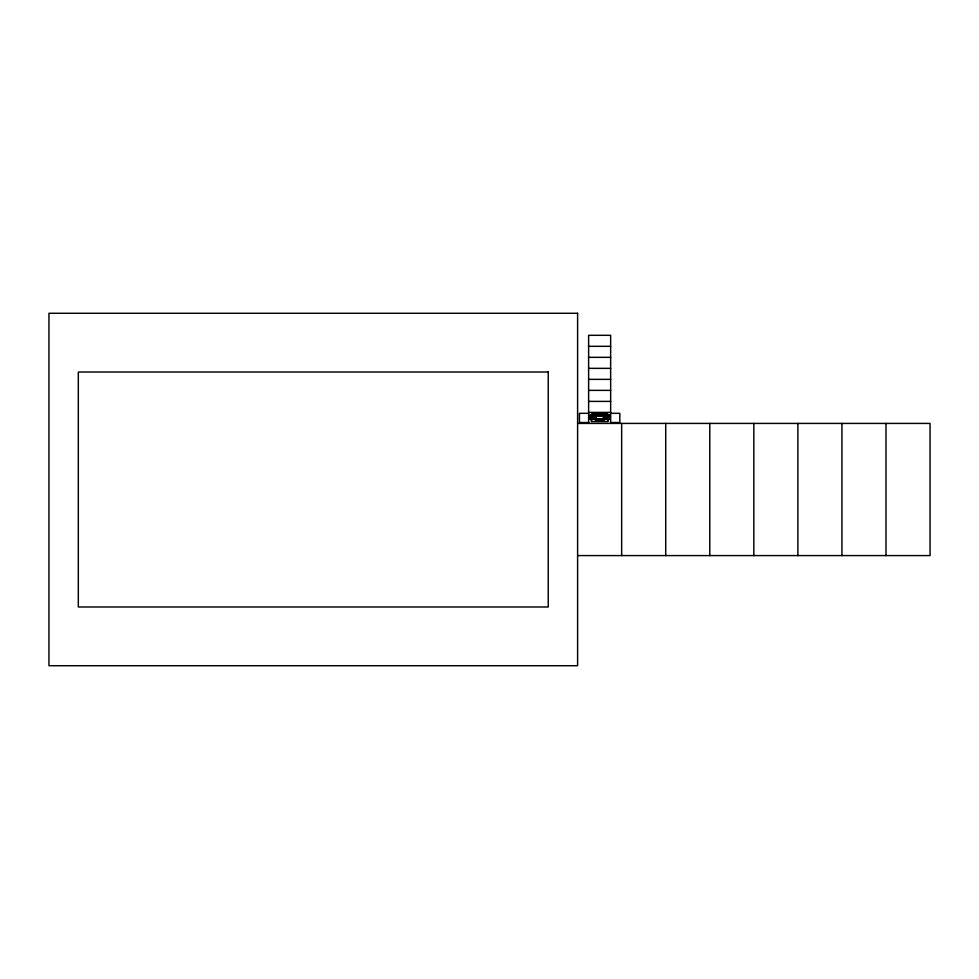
<?xml version="1.0" encoding="UTF-8"?>
<svg xmlns="http://www.w3.org/2000/svg" width="979" height="979" viewBox="0 0 979 979"><rect width="100%" height="100%" fill="white"/><g stroke="black" fill="none" stroke-linecap="round" stroke-linejoin="round"><path stroke-width="1.47" d="M609.158 419.196L609.158 417.36L609.158 419.196L590.117 419.196L590.117 417.36M595.624 417.103L590.104 417.103L590.104 415.267M603.762 419.196L603.762 418.045L609.158 418.045M603.762 417.103L603.774 415.965M595.501 419.196L595.501 417.36L589.994 417.225M609.158 417.103L609.158 415.267L609.158 417.103L603.651 417.103M590.117 419.196L590.129 418.045L595.501 418.045M590.104 417.103L590.117 415.965L595.624 415.965M595.489 415.732L595.501 417.103M603.884 416.65L608.24 416.638L603.884 416.185M603.872 418.743L608.24 418.731L603.872 418.278M588.624 346.321L610.651 346.321M588.624 357.335L610.651 357.335M588.624 368.349L610.651 368.349M588.624 379.362L610.651 379.362M588.624 390.376L610.651 390.376M588.624 401.39L610.651 401.39M588.624 412.404L610.651 412.404M588.624 413.322L579.446 413.322L579.446 422.5L588.624 422.5M610.651 413.322L619.829 413.322L619.829 422.5L610.651 422.5M591.377 414.239L607.898 414.239M591.61 414.35L607.665 414.35L607.665 415.965M590.117 415.732L591.022 415.267M609.146 415.732L603.762 415.267M603.651 415.965L609.158 415.965M595.501 416.809L594.583 416.993M609.268 417.225L603.762 417.825M590.129 417.825L591.035 417.825M603.651 417.911L609.134 417.825M595.538 418.779L594.62 418.963L595.538 418.963M603.651 418.779L604.569 418.779L603.651 418.963M595.624 419.636L603.651 419.636M595.624 420.554L603.651 420.554M577.61 423.417L930.05 423.417L930.05 555.582L577.61 555.582M591.035 418.731L595.391 418.743M885.995 423.417L885.995 555.582M841.94 423.417L841.94 555.582M797.885 423.417L797.885 555.582M753.83 423.417L753.83 555.582M709.775 423.417L709.775 555.582M665.72 423.417L665.72 555.582M621.665 423.417L621.665 555.582M610.651 423.417L610.651 335.307L588.624 335.307L588.624 423.417M608.008 418.045L608.008 419.196M607.898 418.645L607.898 421.582L591.377 421.582L591.267 418.045M607.665 418.62L607.665 421.472M603.884 415.267L603.884 417.103M603.872 417.36L603.872 419.196M603.762 415.157L603.762 420.664L595.501 420.664L595.501 415.157M603.309 419.746L603.309 416.075L595.966 416.075L595.966 419.746M601.816 419.636L601.816 420.554M601.473 415.267L601.473 416.185L597.802 416.185L597.802 415.267M599.98 419.636L599.98 420.554M599.637 415.267L599.637 416.185M599.295 419.636L599.295 420.554M597.459 419.636L597.459 420.554M595.391 415.965L595.391 417.103M595.391 418.045L595.391 419.196M591.61 418.62L591.61 421.472M577.61 313.28L48.95 313.28L48.95 665.72L577.61 665.72L577.61 313.28M548.24 372.02L78.32 372.02L78.32 606.98L548.24 606.98L548.24 372.02M609.268 415.157L589.994 415.157L589.994 419.318L609.268 419.318L609.268 415.157M597.092 418.694L596.174 418.877L597.092 418.694M602.501 418.694L601.583 418.877L602.501 418.694"/></g></svg>
